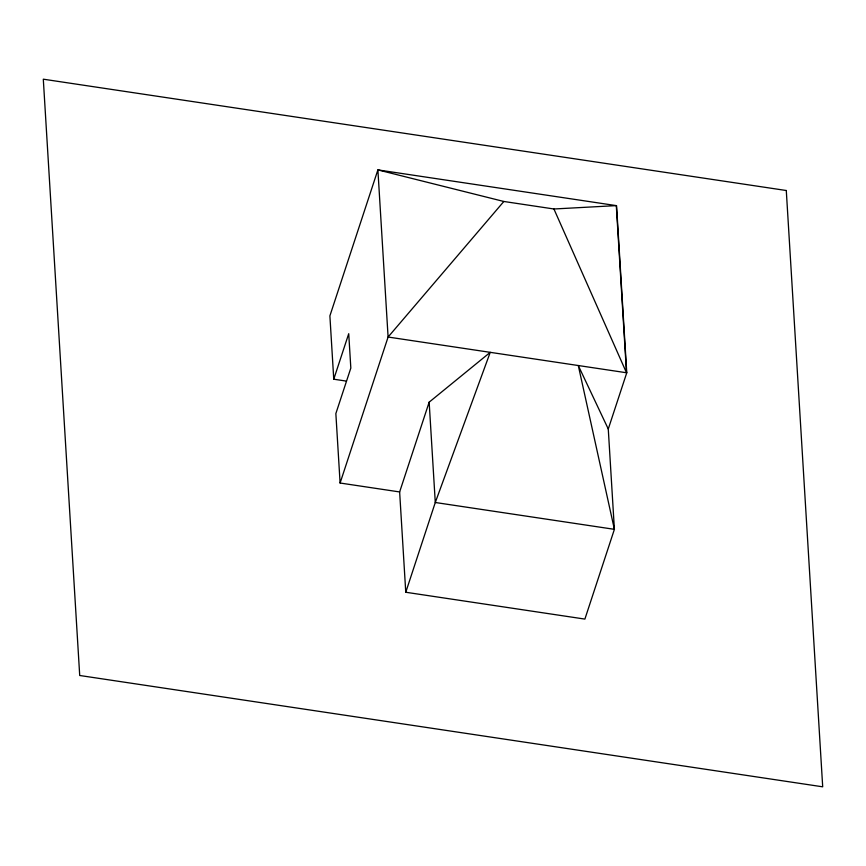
<?xml version="1.0" encoding="UTF-8"?>
<svg xmlns="http://www.w3.org/2000/svg" width="866" height="866" viewBox="0 0 866 866"><rect width="100%" height="100%" fill="white"/><g stroke="black" fill="none" stroke-linecap="round" stroke-linejoin="round"><path stroke-width="1.3" d="M333.756 379.211L348.727 333.691L350.827 368.072L335.856 413.58L340.1 483.022L399.637 491.942L405.764 592.257L584.886 619.093L614.395 529.332L608.268 429.016L626.757 372.791L616.549 205.653L377.89 169.898L329.892 315.884L333.756 379.211L346.378 381.105M340.1 483.022L388.098 337.036L377.89 169.898L503.839 201.475L553.926 208.987L616.3 205.621L626.508 372.759L553.926 208.987M399.637 491.942L429.157 402.17L490.232 352.343L435.284 502.496L405.764 592.257M503.839 201.475L388.098 337.036L626.757 372.791M608.268 429.016L578.293 365.539L614.395 529.332L435.284 502.496L429.157 402.17M786.285 190.509L43.3 79.185L79.715 675.491L822.7 786.815L786.285 190.509"/></g></svg>
